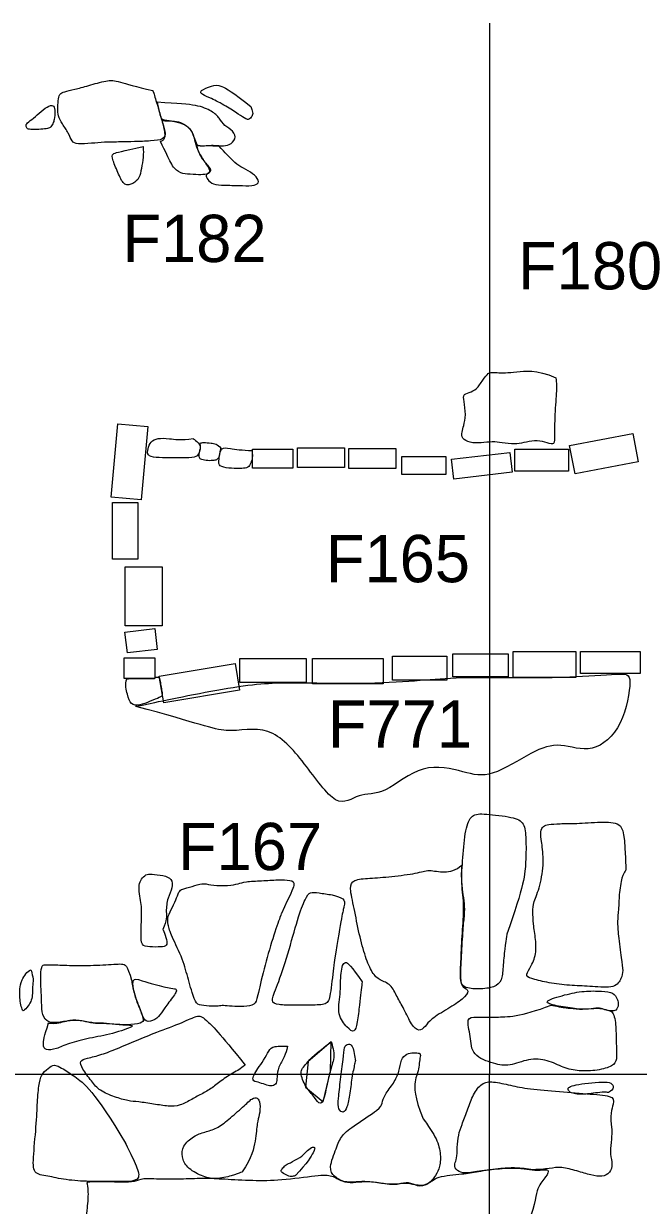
# Model space of a CAD drawing. Extents: x -29.4 to 22.1, y 358.8 to 440.
# Drawn here: x -4.44 to 1.42, y 398.76 to 410 of the extents above; entities that cross this region are included whole.
import ezdxf

# ---------------------------------------------------------------- set-up
doc = ezdxf.new("R2010")
doc.units = 0
for name, color, linetype in [('Brick', 7, 'Continuous'), ('Feature Labels', 7, 'Continuous'), ('Other features', 7, 'Continuous'), ('Quadrat Lines', 7, 'Continuous'), ('Stone', 7, 'Continuous'), ('Trench', 7, 'Continuous')]:
    doc.layers.add(name, color=color, linetype=linetype)

msp = doc.modelspace()

# ---------------------------------------------------------------- linework, layer by layer
at = {"layer": 'Brick'}
for points in [[(-3.316, 405.467), (-3.602, 405.492), (-3.54, 406.189), (-3.254, 406.164)], [(0.761, 405.985), (1.363, 406.099), (1.414, 405.829), (0.813, 405.715)], [(-2.258, 405.948), (-1.874, 405.948), (-1.874, 405.769), (-2.258, 405.769)], [(-1.828, 405.961), (-1.381, 405.961), (-1.381, 405.776), (-1.828, 405.776)], [(-1.339, 405.954), (-0.892, 405.954), (-0.892, 405.765), (-1.339, 405.765)], [(0.241, 405.95), (0.751, 405.95), (0.751, 405.741), (0.241, 405.741)], [(-0.835, 405.879), (-0.418, 405.879), (-0.418, 405.709), (-0.835, 405.709)], [(-0.363, 405.853), (0.191, 405.918), (0.213, 405.73), (-0.34, 405.665)], [(-3.589, 405.442), (-3.348, 405.442), (-3.348, 404.903), (-3.589, 404.903)], [(-3.47, 404.83), (-3.118, 404.83), (-3.118, 404.268), (-3.47, 404.268)], [(-3.471, 404.208), (-3.186, 404.242), (-3.163, 404.044), (-3.448, 404.01)], [(-3.478, 403.965), (-3.187, 403.965), (-3.187, 403.767), (-3.478, 403.767)], [(-2.377, 403.958), (-1.746, 403.958), (-1.746, 403.728), (-2.377, 403.728)], [(-1.685, 403.958), (-1.012, 403.958), (-1.012, 403.717), (-1.685, 403.717)], [(-0.925, 403.981), (-0.406, 403.981), (-0.406, 403.75), (-0.925, 403.75)], [(-0.352, 404.003), (0.177, 404.003), (0.177, 403.782), (-0.352, 403.782)], [(0.225, 404.023), (0.821, 404.023), (0.821, 403.776), (0.225, 403.776)], [(0.866, 404.023), (1.433, 404.023), (1.433, 403.814), (0.866, 403.814)], [(-3.144, 403.788), (-2.423, 403.909), (-2.381, 403.657), (-3.101, 403.535)]]:
    msp.add_lwpolyline(points, close=True, dxfattribs=at)
for points in [[(-2.822, 406.049), (-2.937, 406.031), (-3.063, 406.054), (-3.158, 406.054), (-3.23, 406.024), (-3.253, 405.95), (-3.263, 405.887), (-3.183, 405.867), (-3.043, 405.867), (-2.926, 405.867), (-2.794, 405.867), (-2.769, 405.902), (-2.753, 405.95), (-2.753, 405.995), (-2.822, 406.049), (-2.822, 406.049), (-2.822, 406.049)], [(-2.558, 405.958), (-2.586, 405.996), (-2.657, 406.011), (-2.724, 406.011), (-2.759, 406.011), (-2.753, 405.994), (-2.75, 405.973), (-2.756, 405.939), (-2.766, 405.908), (-2.766, 405.875), (-2.755, 405.852), (-2.702, 405.839), (-2.631, 405.839), (-2.597, 405.846), (-2.575, 405.871), (-2.57, 405.902), (-2.563, 405.945), (-2.558, 405.958), (-2.558, 405.958), (-2.558, 405.958)], [(-2.262, 405.937), (-2.356, 405.937), (-2.49, 405.962), (-2.552, 405.962), (-2.569, 405.909), (-2.579, 405.835), (-2.579, 405.786), (-2.487, 405.766), (-2.373, 405.766), (-2.306, 405.766), (-2.279, 405.802), (-2.258, 405.859), (-2.258, 405.907), (-2.262, 405.937), (-2.262, 405.937), (-2.262, 405.937)], [(-3.453, 403.764), (-3.473, 403.709), (-3.444, 403.606), (-3.42, 403.517), (-3.333, 403.507), (-3.229, 403.551), (-3.133, 403.59), (-3.114, 403.604), (-3.119, 403.642), (-3.129, 403.699), (-3.139, 403.758), (-3.143, 403.782), (-3.171, 403.782), (-3.187, 403.776), (-3.187, 403.767), (-3.208, 403.767), (-3.297, 403.767), (-3.377, 403.767), (-3.423, 403.767), (-3.453, 403.764), (-3.453, 403.764), (-3.453, 403.764)]]:
    msp.add_open_spline(points, degree=3, dxfattribs=at)
at = {"layer": 'Other features'}
msp.add_open_spline([(0.372, 398.594), (0.435, 398.782), (0.447, 398.937), (0.543, 399.029), (0.574, 399.104), (0.481, 399.086), (0.381, 399.094), (0.277, 399.112), (0.103, 399.109), (-0.123, 399.077), (-0.245, 399.053), (-0.513, 399.035), (-0.588, 398.944), (-0.715, 398.948), (-0.804, 398.978), (-0.897, 398.945), (-1.096, 398.979), (-1.188, 398.986), (-1.302, 398.97), (-1.407, 398.978), (-1.498, 399.045), (-1.62, 399.045), (-1.999, 398.991), (-2.246, 398.991), (-2.542, 399.007), (-2.704, 399.017), (-2.914, 399.008), (-3.127, 399.004), (-3.313, 399.018), (-3.367, 398.981), (-3.504, 398.976), (-3.682, 398.986), (-3.802, 398.98), (-3.841, 398.979), (-3.811, 398.907), (-3.832, 398.686), (-3.841, 398.603), (-3.807, 398.519), (-3.703, 398.41), (-3.557, 398.135), (-3.34, 397.721), (-3.135, 397.446), (-2.943, 397.157), (-2.826, 396.94), (-2.751, 396.794), (-2.667, 396.665), (-1.968, 396.334), (-1.519, 396.393), (-1.29, 396.502), (-0.872, 396.669), (-0.576, 396.953), (-0.471, 397.137), (-0.4, 397.258), (-0.246, 397.358), (-0.137, 397.479), (-0.071, 397.6), (-0.021, 397.784), (-0.012, 397.909), (-0.025, 398.072), (0.05, 398.285), (0.205, 398.444), (0.372, 398.594), (0.372, 398.594), (0.372, 398.594)], degree=3, dxfattribs=at)
at = {"layer": 'Quadrat Lines'}
for p, q in [((0, 410), (0, 400)), ((-1.507, 400.311), (-1.727, 400.123)), ((-1.516, 400.032), (-1.507, 400.311)), ((-1.727, 400.123), (-1.753, 399.879)), ((10, 400), (-10, 400)), ((-1.584, 399.739), (-1.516, 400.032)), ((0, 390), (0, 400)), ((-1.753, 399.879), (-1.584, 399.739))]:
    msp.add_line(p, q, dxfattribs=at)
at = {"layer": 'Stone'}
for points in [[(-3.205, 409.361), (-3.375, 409.399), (-3.537, 409.453), (-3.641, 409.462), (-3.824, 409.404), (-3.952, 409.372), (-4.052, 409.348), (-4.095, 409.331), (-4.108, 409.265), (-4.109, 409.184), (-4.109, 409.123), (-4.069, 409.045), (-4.005, 408.954), (-3.976, 408.872), (-3.932, 408.849), (-3.783, 408.858), (-3.676, 408.87), (-3.505, 408.871), (-3.388, 408.874), (-3.219, 408.88), (-3.098, 408.894), (-3.085, 408.946), (-3.12, 409.079), (-3.158, 409.209), (-3.205, 409.361), (-3.205, 409.361), (-3.205, 409.361)], [(-2.272, 409.21), (-2.447, 409.346), (-2.568, 409.421), (-2.639, 409.408), (-2.768, 409.358), (-2.735, 409.32), (-2.661, 409.292), (-2.505, 409.213), (-2.388, 409.131), (-2.312, 409.085), (-2.296, 409.082), (-2.258, 409.115), (-2.252, 409.149), (-2.272, 409.21), (-2.272, 409.21), (-2.272, 409.21)], [(-4.143, 409.085), (-4.129, 409.193), (-4.163, 409.235), (-4.227, 409.197), (-4.306, 409.126), (-4.379, 409.071), (-4.419, 409.036), (-4.406, 409.001), (-4.391, 408.99), (-4.312, 408.989), (-4.228, 408.995), (-4.188, 409.001), (-4.162, 409.029), (-4.143, 409.085), (-4.143, 409.085), (-4.143, 409.085)], [(-3.164, 409.249), (-2.96, 409.237), (-2.78, 409.225), (-2.636, 409.166), (-2.57, 409.097), (-2.527, 409.025), (-2.435, 408.979), (-2.41, 408.896), (-2.478, 408.841), (-2.548, 408.831), (-2.662, 408.839), (-2.77, 408.833), (-2.786, 408.841), (-2.812, 408.913), (-2.843, 408.993), (-2.918, 409.051), (-3.03, 409.073), (-3.122, 409.084), (-3.131, 409.108), (-3.155, 409.194), (-3.164, 409.249), (-3.164, 409.249), (-3.164, 409.249)], [(-3.134, 408.876), (-3.081, 408.775), (-3.036, 408.66), (-2.962, 408.577), (-2.879, 408.565), (-2.767, 408.558), (-2.688, 408.562), (-2.651, 408.593), (-2.711, 408.677), (-2.776, 408.786), (-2.803, 408.867), (-2.827, 408.966), (-2.88, 409.029), (-2.963, 409.068), (-3.038, 409.072), (-3.1, 409.07), (-3.118, 409.079), (-3.112, 409.057), (-3.091, 408.995), (-3.085, 408.955), (-3.088, 408.917), (-3.107, 408.885), (-3.134, 408.876), (-3.134, 408.876), (-3.134, 408.876)], [(-3.297, 408.829), (-3.501, 408.781), (-3.604, 408.766), (-3.59, 408.709), (-3.531, 408.558), (-3.475, 408.447), (-3.392, 408.473), (-3.331, 408.526), (-3.314, 408.617), (-3.294, 408.728), (-3.297, 408.829), (-3.297, 408.829), (-3.297, 408.829)], [(-2.578, 408.833), (-2.511, 408.76), (-2.453, 408.705), (-2.395, 408.644), (-2.294, 408.6), (-2.214, 408.539), (-2.188, 408.478), (-2.255, 408.452), (-2.381, 408.457), (-2.529, 408.46), (-2.637, 408.466), (-2.686, 408.514), (-2.705, 408.558), (-2.677, 408.568), (-2.65, 408.596), (-2.666, 408.634), (-2.714, 408.68), (-2.748, 408.726), (-2.776, 408.787), (-2.795, 408.851), (-2.77, 408.833), (-2.719, 408.83), (-2.646, 408.839), (-2.58, 408.833), (-2.578, 408.833), (-2.578, 408.833), (-2.578, 408.833)], [(0.631, 406.628), (0.435, 406.711), (0.242, 406.674), (0.048, 406.676), (-0.001, 406.684), (-0.048, 406.635), (-0.111, 406.531), (-0.173, 406.491), (-0.253, 406.475), (-0.246, 406.414), (-0.223, 406.271), (-0.249, 406.167), (-0.264, 406.114), (-0.268, 406.05), (-0.19, 406.008), (-0.083, 406.006), (0.031, 406.023), (0.11, 406.011), (0.244, 405.993), (0.32, 406.011), (0.43, 406.033), (0.527, 406.02), (0.612, 405.984), (0.618, 406.038), (0.617, 406.279), (0.64, 406.524), (0.631, 406.628), (0.631, 406.628), (0.631, 406.628)], [(0.163, 401.334), (0.328, 401.789), (0.348, 402.051), (0.346, 402.242), (0.333, 402.4), (0.232, 402.449), (-0.057, 402.482), (-0.173, 402.479), (-0.233, 402.343), (-0.257, 402.059), (-0.272, 401.816), (-0.238, 401.599), (-0.262, 401.349), (-0.272, 401.087), (-0.285, 400.904), (-0.255, 400.822), (-0.104, 400.81), (0.052, 400.827), (0.118, 400.891), (0.126, 401.013), (0.143, 401.203), (0.163, 401.334), (0.163, 401.334), (0.163, 401.334)], [(1.295, 401.943), (1.288, 402.294), (1.252, 402.4), (1.064, 402.405), (0.811, 402.384), (0.666, 402.389), (0.553, 402.377), (0.51, 402.366), (0.481, 402.316), (0.494, 402.217), (0.519, 402.027), (0.483, 401.787), (0.413, 401.633), (0.411, 401.554), (0.413, 401.437), (0.44, 401.285), (0.445, 401.125), (0.377, 401.002), (0.334, 400.935), (0.417, 400.905), (0.583, 400.867), (0.788, 400.844), (0.969, 400.84), (1.202, 400.817), (1.256, 400.921), (1.272, 400.982), (1.252, 401.088), (1.224, 401.339), (1.213, 401.457), (1.229, 401.568), (1.229, 401.704), (1.258, 401.891), (1.295, 401.943), (1.295, 401.943), (1.295, 401.943)], [(-3.109, 401.379), (-3.069, 401.468), (-3.084, 401.545), (-3.066, 401.685), (-3.015, 401.776), (-3.022, 401.866), (-3.103, 401.895), (-3.226, 401.907), (-3.272, 401.907), (-3.317, 401.858), (-3.338, 401.809), (-3.336, 401.719), (-3.318, 401.634), (-3.31, 401.566), (-3.315, 401.451), (-3.319, 401.338), (-3.317, 401.223), (-3.243, 401.213), (-3.12, 401.212), (-3.07, 401.224), (-3.068, 401.274), (-3.109, 401.379), (-3.109, 401.379), (-3.109, 401.379)], [(-0.265, 401.992), (-0.321, 401.941), (-0.434, 401.914), (-0.582, 401.953), (-0.681, 401.914), (-0.939, 401.881), (-1.149, 401.867), (-1.301, 401.855), (-1.338, 401.787), (-1.289, 401.587), (-1.243, 401.333), (-1.182, 401.111), (-1.118, 400.961), (-1.048, 400.895), (-0.937, 400.862), (-0.883, 400.738), (-0.817, 400.629), (-0.743, 400.466), (-0.671, 400.404), (-0.613, 400.454), (-0.568, 400.524), (-0.395, 400.627), (-0.247, 400.719), (-0.187, 400.803), (-0.259, 400.827), (-0.284, 400.895), (-0.27, 401.123), (-0.257, 401.395), (-0.24, 401.521), (-0.24, 401.626), (-0.259, 401.73), (-0.274, 401.893), (-0.265, 401.992), (-0.265, 401.992), (-0.265, 401.992)], [(-1.982, 401.532), (-1.898, 401.713), (-1.842, 401.822), (-1.889, 401.851), (-2.014, 401.854), (-2.168, 401.843), (-2.334, 401.836), (-2.386, 401.814), (-2.485, 401.795), (-2.639, 401.797), (-2.716, 401.822), (-2.802, 401.799), (-2.915, 401.766), (-2.952, 401.755), (-2.977, 401.686), (-3.017, 401.591), (-3.068, 401.503), (-3.063, 401.429), (-3.033, 401.327), (-2.914, 401.089), (-2.871, 400.908), (-2.805, 400.694), (-2.774, 400.66), (-2.668, 400.65), (-2.572, 400.65), (-2.544, 400.659), (-2.456, 400.648), (-2.338, 400.644), (-2.228, 400.662), (-2.215, 400.723), (-2.15, 400.999), (-2.064, 401.305), (-1.982, 401.532), (-1.982, 401.532), (-1.982, 401.532)], [(-1.477, 401.092), (-1.412, 401.497), (-1.379, 401.616), (-1.379, 401.674), (-1.495, 401.711), (-1.633, 401.728), (-1.712, 401.74), (-1.751, 401.684), (-1.826, 401.493), (-1.919, 401.142), (-2.025, 400.827), (-2.09, 400.689), (-2.019, 400.66), (-1.859, 400.658), (-1.67, 400.66), (-1.537, 400.664), (-1.516, 400.754), (-1.477, 401.092), (-1.477, 401.092), (-1.477, 401.092)], [(-3.407, 400.896), (-3.452, 401.042), (-3.477, 401.058), (-3.67, 401.041), (-3.929, 401.035), (-4.122, 401.043), (-4.239, 401.046), (-4.266, 401.037), (-4.277, 400.917), (-4.264, 400.754), (-4.265, 400.621), (-4.242, 400.516), (-4.154, 400.483), (-4.022, 400.513), (-3.9, 400.517), (-3.763, 400.486), (-3.682, 400.49), (-3.556, 400.475), (-3.41, 400.469), (-3.286, 400.496), (-3.3, 400.53), (-3.315, 400.599), (-3.349, 400.67), (-3.379, 400.759), (-3.402, 400.85), (-3.407, 400.896), (-3.407, 400.896), (-3.407, 400.896)], [(-1.213, 400.881), (-1.317, 401.03), (-1.381, 401.107), (-1.421, 400.978), (-1.417, 400.76), (-1.456, 400.567), (-1.352, 400.44), (-1.286, 400.39), (-1.259, 400.484), (-1.238, 400.675), (-1.227, 400.781), (-1.213, 400.881), (-1.213, 400.881), (-1.213, 400.881)], [(-4.366, 400.997), (-4.402, 400.983), (-4.461, 400.889), (-4.473, 400.813), (-4.471, 400.749), (-4.467, 400.678), (-4.448, 400.614), (-4.442, 400.596), (-4.389, 400.653), (-4.359, 400.705), (-4.349, 400.771), (-4.352, 400.834), (-4.339, 400.904), (-4.366, 400.997), (-4.366, 400.997), (-4.366, 400.997)], [(-2.999, 400.816), (-3.144, 400.839), (-3.349, 400.91), (-3.398, 400.91), (-3.395, 400.821), (-3.354, 400.681), (-3.31, 400.583), (-3.28, 400.49), (-3.179, 400.516), (-3.123, 400.584), (-3.074, 400.662), (-2.962, 400.803), (-2.999, 400.816), (-2.999, 400.816), (-2.999, 400.816)], [(1.201, 400.611), (1.232, 400.648), (1.219, 400.717), (1.182, 400.783), (1.076, 400.793), (0.898, 400.798), (0.72, 400.761), (0.503, 400.697), (0.597, 400.657), (0.803, 400.627), (0.917, 400.617), (1.016, 400.634), (1.074, 400.629), (1.141, 400.598), (1.201, 400.611), (1.201, 400.611), (1.201, 400.611)], [(-2.327, 400.09), (-2.576, 400.399), (-2.719, 400.547), (-2.781, 400.567), (-2.908, 400.498), (-3.182, 400.399), (-3.36, 400.325), (-3.55, 400.244), (-3.69, 400.189), (-3.841, 400.152), (-3.904, 400.132), (-3.883, 400.061), (-3.786, 399.932), (-3.716, 399.845), (-3.567, 399.785), (-3.435, 399.746), (-3.35, 399.742), (-3.196, 399.718), (-3.054, 399.696), (-2.947, 399.7), (-2.834, 399.765), (-2.731, 399.82), (-2.627, 399.88), (-2.537, 399.96), (-2.381, 400.047), (-2.327, 400.09), (-2.327, 400.09), (-2.327, 400.09)], [(0.584, 400.66), (0.294, 400.547), (0.025, 400.547), (-0.13, 400.547), (-0.228, 400.547), (-0.177, 400.361), (-0.177, 400.18), (0.051, 400.097), (0.185, 400.076), (0.371, 400.154), (0.552, 400.143), (0.702, 400.061), (0.847, 400.03), (1.028, 400.035), (1.178, 400.081), (1.214, 400.138), (1.204, 400.267), (1.204, 400.433), (1.187, 400.604), (1.103, 400.614), (1.053, 400.634), (0.974, 400.627), (0.855, 400.619), (0.732, 400.634), (0.694, 400.638), (0.584, 400.66), (0.584, 400.66), (0.584, 400.66)], [(-4.198, 400.49), (-4.241, 400.361), (-4.255, 400.275), (-4.229, 400.228), (-4.125, 400.239), (-4.013, 400.298), (-3.809, 400.346), (-3.594, 400.384), (-3.352, 400.468), (-3.446, 400.47), (-3.607, 400.483), (-3.689, 400.49), (-3.771, 400.487), (-3.876, 400.512), (-3.939, 400.521), (-3.992, 400.518), (-4.064, 400.5), (-4.137, 400.483), (-4.198, 400.49), (-4.198, 400.49), (-4.198, 400.49)], [(-1.923, 400.271), (-1.999, 400.269), (-2.076, 400.27), (-2.109, 400.21), (-2.165, 400.111), (-2.22, 400.039), (-2.253, 399.981), (-2.257, 399.935), (-2.187, 399.924), (-2.119, 399.896), (-2.068, 399.886), (-2.026, 399.912), (-2.025, 399.972), (-2.015, 400.07), (-1.95, 400.167), (-1.923, 400.271), (-1.923, 400.271), (-1.923, 400.271)], [(-1.507, 400.311), (-1.656, 400.203), (-1.757, 400.092), (-1.812, 400.025), (-1.755, 399.881), (-1.66, 399.778), (-1.612, 399.698), (-1.57, 399.786), (-1.555, 399.872), (-1.527, 400), (-1.479, 400.157), (-1.482, 400.219), (-1.507, 400.311), (-1.507, 400.311), (-1.507, 400.311)], [(-1.278, 400.131), (-1.295, 400.283), (-1.349, 400.296), (-1.387, 400.268), (-1.392, 400.159), (-1.419, 399.949), (-1.442, 399.761), (-1.445, 399.663), (-1.39, 399.629), (-1.357, 399.679), (-1.33, 399.818), (-1.309, 399.992), (-1.278, 400.131), (-1.278, 400.131), (-1.278, 400.131)], [(-0.632, 399.578), (-0.72, 399.791), (-0.715, 399.962), (-0.672, 400.034), (-0.674, 400.109), (-0.658, 400.173), (-0.658, 400.208), (-0.726, 400.205), (-0.788, 400.205), (-0.847, 400.144), (-0.858, 400.03), (-0.909, 399.92), (-1.003, 399.804), (-1.027, 399.722), (-1.036, 399.676), (-1.288, 399.518), (-1.416, 399.419), (-1.455, 399.31), (-1.536, 399.103), (-1.481, 399.029), (-1.396, 398.974), (-1.264, 398.976), (-1.168, 398.987), (-1.007, 398.958), (-0.865, 398.952), (-0.77, 398.983), (-0.689, 398.932), (-0.59, 398.943), (-0.509, 399.042), (-0.472, 399.119), (-0.463, 399.253), (-0.507, 399.404), (-0.632, 399.578), (-0.632, 399.578), (-0.632, 399.578)], [(-3.467, 399.347), (-3.755, 399.841), (-3.978, 400.005), (-4.141, 400.105), (-4.18, 400.074), (-4.258, 400.014), (-4.286, 399.938), (-4.305, 399.765), (-4.31, 399.557), (-4.344, 399.215), (-4.348, 399.049), (-4.212, 399.038), (-4.041, 398.995), (-3.801, 398.98), (-3.617, 398.986), (-3.424, 398.975), (-3.318, 399.006), (-3.364, 399.142), (-3.467, 399.347), (-3.467, 399.347), (-3.467, 399.347)], [(1.164, 399.476), (1.14, 399.611), (1.189, 399.739), (1.173, 399.799), (0.937, 399.815), (0.62, 399.844), (0.341, 399.864), (0.179, 399.903), (0.008, 399.939), (-0.086, 399.916), (-0.167, 399.793), (-0.214, 399.655), (-0.266, 399.518), (-0.298, 399.428), (-0.311, 399.305), (-0.309, 399.195), (-0.338, 399.154), (-0.329, 399.096), (-0.259, 399.055), (-0.14, 399.073), (0.094, 399.109), (0.251, 399.112), (0.328, 399.107), (0.406, 399.089), (0.578, 399.105), (0.679, 399.125), (0.832, 399.082), (0.969, 399.042), (1.072, 399.022), (1.148, 399.064), (1.173, 399.147), (1.144, 399.237), (1.157, 399.352), (1.164, 399.476), (1.164, 399.476), (1.164, 399.476)], [(1.132, 399.828), (1.187, 399.861), (1.174, 399.918), (1.108, 399.933), (0.971, 399.922), (0.841, 399.907), (0.761, 399.886), (0.74, 399.865), (0.759, 399.833), (0.798, 399.816), (0.867, 399.811), (0.93, 399.814), (1.003, 399.825), (1.098, 399.834), (1.132, 399.828), (1.132, 399.828), (1.132, 399.828)], [(-2.356, 399.073), (-2.263, 399.212), (-2.225, 399.381), (-2.213, 399.548), (-2.191, 399.608), (-2.178, 399.731), (-2.211, 399.784), (-2.257, 399.78), (-2.34, 399.697), (-2.489, 399.567), (-2.596, 399.484), (-2.712, 399.454), (-2.816, 399.417), (-2.928, 399.321), (-2.93, 399.215), (-2.891, 399.116), (-2.74, 399.029), (-2.612, 398.999), (-2.446, 399.036), (-2.356, 399.073), (-2.356, 399.073), (-2.356, 399.073)], [(-1.849, 399.039), (-1.735, 399.16), (-1.661, 399.283), (-1.664, 399.308), (-1.691, 399.313), (-1.747, 399.265), (-1.797, 399.211), (-1.909, 399.155), (-1.946, 399.136), (-1.975, 399.102), (-1.994, 399.076), (-1.934, 399.043), (-1.888, 399.023), (-1.849, 399.039), (-1.849, 399.039), (-1.849, 399.039)]]:
    msp.add_open_spline(points, degree=3, dxfattribs=at)
at = {"layer": 'Trench'}
msp.add_open_spline([(-3.368, 403.502), (-2.756, 403.338), (-2.517, 403.225), (-2.098, 403.345), (-1.76, 402.972), (-1.447, 402.507), (-1.248, 402.687), (-1.015, 402.647), (-0.637, 402.979), (-0.225, 402.873), (0, 402.813), (0.42, 403.085), (0.666, 403.165), (0.978, 403.039), (1.277, 403.305), (1.363, 403.814), (1.277, 403.814), (0.739, 403.776), (0.347, 403.776), (-0.318, 403.782), (-0.63, 403.75), (-1.135, 403.717), (-1.839, 403.728), (-2.285, 403.728), (-3.368, 403.502), (-3.368, 403.502), (-3.368, 403.502)], degree=3, dxfattribs=at)

# ---------------------------------------------------------------- texts
at = {"layer": 'Feature Labels'}
for s, p in [('F182', (-3.495, 407.729)), ('F180', (0.27, 407.469)), ('F165', (-1.559, 404.683)), ('F771', (-1.539, 403.11)), ('F167', (-2.966, 401.944))]:
    msp.add_text(s, height=0.45, dxfattribs=at).set_placement(p)

doc.saveas('drawing.dxf')
